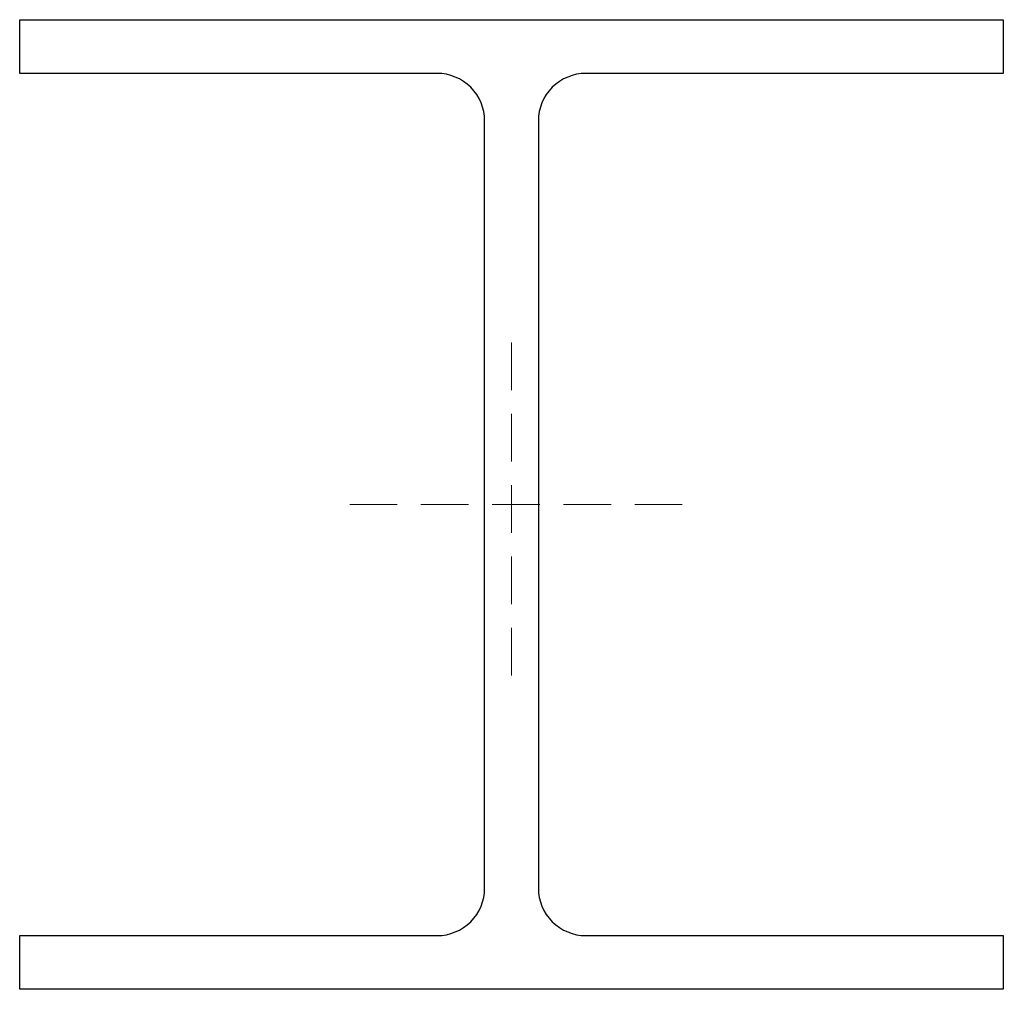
# Model space of a CAD drawing. Header units: millimetres. Extents: x -104 to 104, y -102 to 102.
import ezdxf

# ---------------------------------------------------------------- set-up
doc = ezdxf.new("R2010")
doc.units = ezdxf.units.MM
doc.linetypes.add('DASHED', pattern=[0.75, 0.5, -0.25])
doc.layers.add('ref', color=251, linetype='DASHED', lineweight=5, plot=False)

msp = doc.modelspace()

# ---------------------------------------------------------------- linework, layer by layer
msp.add_lwpolyline([(15.65, 90.7, 0.414214), (5.65, 80.7), (5.65, -80.7, 0.414214), (15.65, -90.7), (103.5, -90.7), (103.5, -102), (-103.5, -102), (-103.5, -90.7), (-15.65, -90.7, 0.414214), (-5.65, -80.7), (-5.65, 80.7, 0.414214), (-15.65, 90.7), (-103.5, 90.7), (-103.5, 102), (103.5, 102), (103.5, 90.7)], format="xyb", close=True)
at = {"layer": 'ref', "linetype": 'DASHED', "ltscale": 20}
for p, q in [((0, -35.95), (0, 35.95)), ((35.95, 0), (-35.95, 0))]:
    msp.add_line(p, q, dxfattribs=at)

doc.saveas('drawing.dxf')
